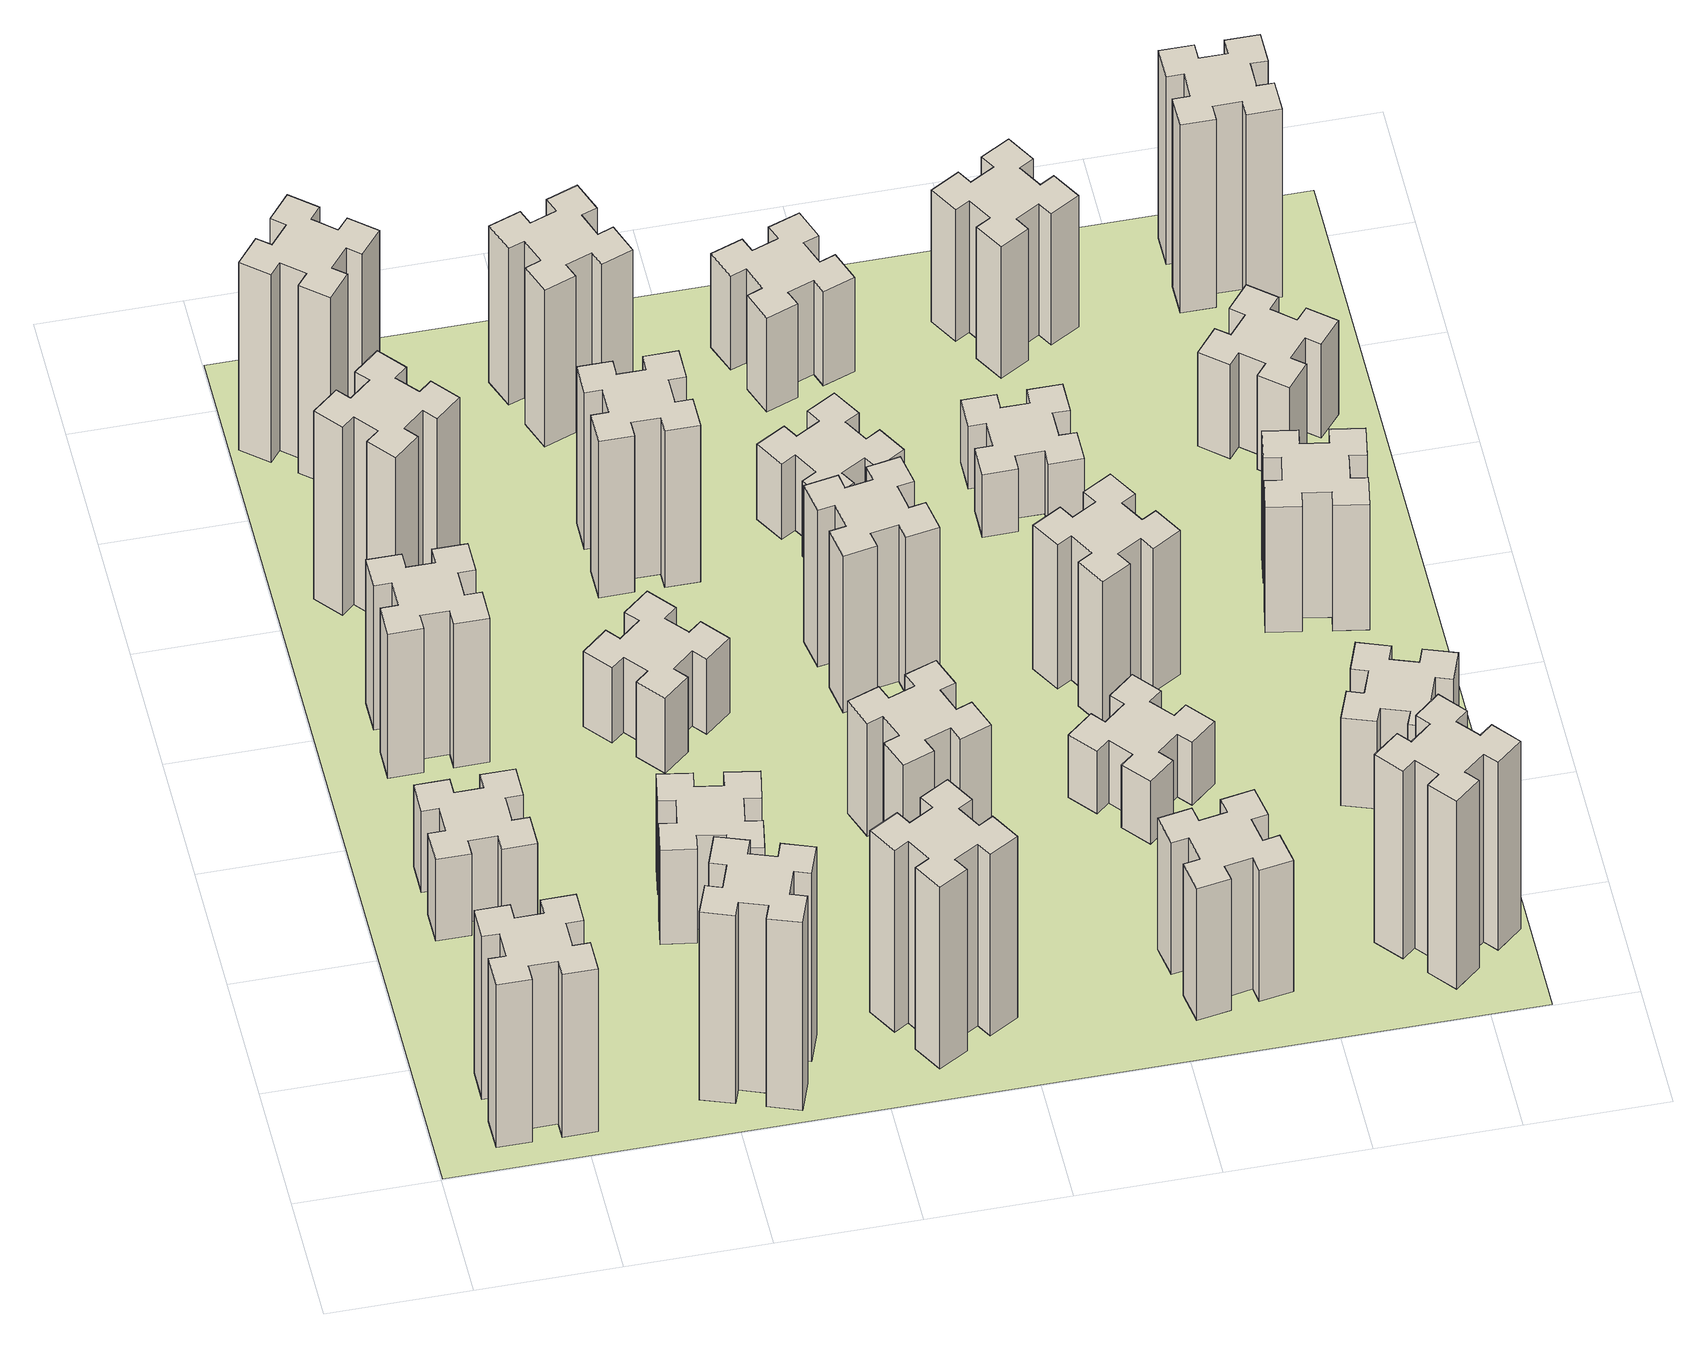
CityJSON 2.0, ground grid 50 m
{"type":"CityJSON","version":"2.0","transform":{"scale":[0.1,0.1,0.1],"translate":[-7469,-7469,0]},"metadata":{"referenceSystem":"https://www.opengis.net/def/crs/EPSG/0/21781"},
"CityObjects":{
"building1":{"type":"Building","attributes":{"class":"1000","function":"1000","usage":"1000","yearOfConstruction":2016,"roofType":"1000","measuredHeight":78,"storeysAboveGround":30,"storeysBelowGround":0},"geometry":[{"type":"Solid","lod":"1","boundaries":[[[[0,1,2,3,4,5,6,7,8,9,10,11,12,13,14,15,16,17,18,19]],[[17,16,20,21]],[[16,15,22,20]],[[15,14,23,22]],[[14,13,24,23]],[[13,12,25,24]],[[12,11,26,25]],[[11,10,27,26]],[[10,9,28,27]],[[9,8,29,28]],[[8,7,30,29]],[[7,6,31,30]],[[6,5,32,31]],[[5,4,33,32]],[[4,3,34,33]],[[3,2,35,34]],[[2,1,36,35]],[[1,0,37,36]],[[0,19,38,37]],[[19,18,39,38]],[[18,17,21,39]],[[24,25,26,27,28,29,30,31,32,33,34,35,36,37,38,39,21,20,22,23]]]]}]},
"building2":{"type":"Building","attributes":{"class":"1000","function":"1000","usage":"1000","yearOfConstruction":2016,"roofType":"1000","measuredHeight":39,"storeysAboveGround":30,"storeysBelowGround":0},"geometry":[{"type":"Solid","lod":"1","boundaries":[[[[40,41,42,43,44,45,46,47,48,49,50,51,52,53,54,55,56,57,58,59]],[[57,56,60,61]],[[56,55,62,60]],[[55,54,63,62]],[[54,53,64,63]],[[53,52,65,64]],[[52,51,66,65]],[[51,50,67,66]],[[50,49,68,67]],[[49,48,69,68]],[[48,47,70,69]],[[47,46,71,70]],[[46,45,72,71]],[[45,44,73,72]],[[44,43,74,73]],[[43,42,75,74]],[[42,41,76,75]],[[41,40,77,76]],[[40,59,78,77]],[[59,58,79,78]],[[58,57,61,79]],[[64,65,66,67,68,69,70,71,72,73,74,75,76,77,78,79,61,60,62,63]]]]}]},
"building3":{"type":"Building","attributes":{"class":"1000","function":"1000","usage":"1000","yearOfConstruction":2016,"roofType":"1000","measuredHeight":69,"storeysAboveGround":30,"storeysBelowGround":0},"geometry":[{"type":"Solid","lod":"1","boundaries":[[[[80,81,82,83,84,85,86,87,88,89,90,91,92,93,94,95,96,97,98,99]],[[97,96,100,101]],[[96,95,102,100]],[[95,94,103,102]],[[94,93,104,103]],[[93,92,105,104]],[[92,91,106,105]],[[91,90,107,106]],[[90,89,108,107]],[[89,88,109,108]],[[88,87,110,109]],[[87,86,111,110]],[[86,85,112,111]],[[85,84,113,112]],[[84,83,114,113]],[[83,82,115,114]],[[82,81,116,115]],[[81,80,117,116]],[[80,99,118,117]],[[99,98,119,118]],[[98,97,101,119]],[[104,105,106,107,108,109,110,111,112,113,114,115,116,117,118,119,101,100,102,103]]]]}]},
"building4":{"type":"Building","attributes":{"class":"1000","function":"1000","usage":"1000","yearOfConstruction":2016,"roofType":"1000","measuredHeight":90,"storeysAboveGround":30,"storeysBelowGround":0},"geometry":[{"type":"Solid","lod":"1","boundaries":[[[[120,121,122,123,124,125,126,127,128,129,130,131,132,133,134,135,136,137,138,139]],[[137,136,140,141]],[[136,135,142,140]],[[135,134,143,142]],[[134,133,144,143]],[[133,132,145,144]],[[132,131,146,145]],[[131,130,147,146]],[[130,129,148,147]],[[129,128,149,148]],[[128,127,150,149]],[[127,126,151,150]],[[126,125,152,151]],[[125,124,153,152]],[[124,123,154,153]],[[123,122,155,154]],[[122,121,156,155]],[[121,120,157,156]],[[120,139,158,157]],[[139,138,159,158]],[[138,137,141,159]],[[144,145,146,147,148,149,150,151,152,153,154,155,156,157,158,159,141,140,142,143]]]]}]},
"building5":{"type":"Building","attributes":{"class":"1000","function":"1000","usage":"1000","yearOfConstruction":2016,"roofType":"1000","measuredHeight":90,"storeysAboveGround":30,"storeysBelowGround":0},"geometry":[{"type":"Solid","lod":"1","boundaries":[[[[160,161,162,163,164,165,166,167,168,169,170,171,172,173,174,175,176,177,178,179]],[[177,176,180,181]],[[176,175,182,180]],[[175,174,183,182]],[[174,173,184,183]],[[173,172,185,184]],[[172,171,186,185]],[[171,170,187,186]],[[170,169,188,187]],[[169,168,189,188]],[[168,167,190,189]],[[167,166,191,190]],[[166,165,192,191]],[[165,164,193,192]],[[164,163,194,193]],[[163,162,195,194]],[[162,161,196,195]],[[161,160,197,196]],[[160,179,198,197]],[[179,178,199,198]],[[178,177,181,199]],[[184,185,186,187,188,189,190,191,192,193,194,195,196,197,198,199,181,180,182,183]]]]}]},
"building6":{"type":"Building","attributes":{"class":"1000","function":"1000","usage":"1000","yearOfConstruction":2016,"roofType":"1000","measuredHeight":90,"storeysAboveGround":30,"storeysBelowGround":0},"geometry":[{"type":"Solid","lod":"1","boundaries":[[[[200,201,202,203,204,205,206,207,208,209,210,211,212,213,214,215,216,217,218,219]],[[217,216,220,221]],[[216,215,222,220]],[[215,214,223,222]],[[214,213,224,223]],[[213,212,225,224]],[[212,211,226,225]],[[211,210,227,226]],[[210,209,228,227]],[[209,208,229,228]],[[208,207,230,229]],[[207,206,231,230]],[[206,205,232,231]],[[205,204,233,232]],[[204,203,234,233]],[[203,202,235,234]],[[202,201,236,235]],[[201,200,237,236]],[[200,219,238,237]],[[219,218,239,238]],[[218,217,221,239]],[[224,225,226,227,228,229,230,231,232,233,234,235,236,237,238,239,221,220,222,223]]]]}]},
"building7":{"type":"Building","attributes":{"class":"1000","function":"1000","usage":"1000","yearOfConstruction":2016,"roofType":"1000","measuredHeight":45,"storeysAboveGround":30,"storeysBelowGround":0},"geometry":[{"type":"Solid","lod":"1","boundaries":[[[[240,241,242,243,244,245,246,247,248,249,250,251,252,253,254,255,256,257,258,259]],[[257,256,260,261]],[[256,255,262,260]],[[255,254,263,262]],[[254,253,264,263]],[[253,252,265,264]],[[252,251,266,265]],[[251,250,267,266]],[[250,249,268,267]],[[249,248,269,268]],[[248,247,270,269]],[[247,246,271,270]],[[246,245,272,271]],[[245,244,273,272]],[[244,243,274,273]],[[243,242,275,274]],[[242,241,276,275]],[[241,240,277,276]],[[240,259,278,277]],[[259,258,279,278]],[[258,257,261,279]],[[264,265,266,267,268,269,270,271,272,273,274,275,276,277,278,279,261,260,262,263]]]]}]},
"building8":{"type":"Building","attributes":{"class":"1000","function":"1000","usage":"1000","yearOfConstruction":2016,"roofType":"1000","measuredHeight":36,"storeysAboveGround":30,"storeysBelowGround":0},"geometry":[{"type":"Solid","lod":"1","boundaries":[[[[280,281,282,283,284,285,286,287,288,289,290,291,292,293,294,295,296,297,298,299]],[[297,296,300,301]],[[296,295,302,300]],[[295,294,303,302]],[[294,293,304,303]],[[293,292,305,304]],[[292,291,306,305]],[[291,290,307,306]],[[290,289,308,307]],[[289,288,309,308]],[[288,287,310,309]],[[287,286,311,310]],[[286,285,312,311]],[[285,284,313,312]],[[284,283,314,313]],[[283,282,315,314]],[[282,281,316,315]],[[281,280,317,316]],[[280,299,318,317]],[[299,298,319,318]],[[298,297,301,319]],[[304,305,306,307,308,309,310,311,312,313,314,315,316,317,318,319,301,300,302,303]]]]}]},
"building9":{"type":"Building","attributes":{"class":"1000","function":"1000","usage":"1000","yearOfConstruction":2016,"roofType":"1000","measuredHeight":87,"storeysAboveGround":30,"storeysBelowGround":0},"geometry":[{"type":"Solid","lod":"1","boundaries":[[[[320,321,322,323,324,325,326,327,328,329,330,331,332,333,334,335,336,337,338,339]],[[337,336,340,341]],[[336,335,342,340]],[[335,334,343,342]],[[334,333,344,343]],[[333,332,345,344]],[[332,331,346,345]],[[331,330,347,346]],[[330,329,348,347]],[[329,328,349,348]],[[328,327,350,349]],[[327,326,351,350]],[[326,325,352,351]],[[325,324,353,352]],[[324,323,354,353]],[[323,322,355,354]],[[322,321,356,355]],[[321,320,357,356]],[[320,339,358,357]],[[339,338,359,358]],[[338,337,341,359]],[[344,345,346,347,348,349,350,351,352,353,354,355,356,357,358,359,341,340,342,343]]]]}]},
"building10":{"type":"Building","attributes":{"class":"1000","function":"1000","usage":"1000","yearOfConstruction":2016,"roofType":"1000","measuredHeight":75,"storeysAboveGround":30,"storeysBelowGround":0},"geometry":[{"type":"Solid","lod":"1","boundaries":[[[[360,361,362,363,364,365,366,367,368,369,370,371,372,373,374,375,376,377,378,379]],[[377,376,380,381]],[[376,375,382,380]],[[375,374,383,382]],[[374,373,384,383]],[[373,372,385,384]],[[372,371,386,385]],[[371,370,387,386]],[[370,369,388,387]],[[369,368,389,388]],[[368,367,390,389]],[[367,366,391,390]],[[366,365,392,391]],[[365,364,393,392]],[[364,363,394,393]],[[363,362,395,394]],[[362,361,396,395]],[[361,360,397,396]],[[360,379,398,397]],[[379,378,399,398]],[[378,377,381,399]],[[384,385,386,387,388,389,390,391,392,393,394,395,396,397,398,399,381,380,382,383]]]]}]},
"building11":{"type":"Building","attributes":{"class":"1000","function":"1000","usage":"1000","yearOfConstruction":2016,"roofType":"1000","measuredHeight":75,"storeysAboveGround":30,"storeysBelowGround":0},"geometry":[{"type":"Solid","lod":"1","boundaries":[[[[400,401,402,403,404,405,406,407,408,409,410,411,412,413,414,415,416,417,418,419]],[[417,416,420,421]],[[416,415,422,420]],[[415,414,423,422]],[[414,413,424,423]],[[413,412,425,424]],[[412,411,426,425]],[[411,410,427,426]],[[410,409,428,427]],[[409,408,429,428]],[[408,407,430,429]],[[407,406,431,430]],[[406,405,432,431]],[[405,404,433,432]],[[404,403,434,433]],[[403,402,435,434]],[[402,401,436,435]],[[401,400,437,436]],[[400,419,438,437]],[[419,418,439,438]],[[418,417,421,439]],[[424,425,426,427,428,429,430,431,432,433,434,435,436,437,438,439,421,420,422,423]]]]}]},
"building12":{"type":"Building","attributes":{"class":"1000","function":"1000","usage":"1000","yearOfConstruction":2016,"roofType":"1000","measuredHeight":54,"storeysAboveGround":30,"storeysBelowGround":0},"geometry":[{"type":"Solid","lod":"1","boundaries":[[[[440,441,442,443,444,445,446,447,448,449,450,451,452,453,454,455,456,457,458,459]],[[457,456,460,461]],[[456,455,462,460]],[[455,454,463,462]],[[454,453,464,463]],[[453,452,465,464]],[[452,451,466,465]],[[451,450,467,466]],[[450,449,468,467]],[[449,448,469,468]],[[448,447,470,469]],[[447,446,471,470]],[[446,445,472,471]],[[445,444,473,472]],[[444,443,474,473]],[[443,442,475,474]],[[442,441,476,475]],[[441,440,477,476]],[[440,459,478,477]],[[459,458,479,478]],[[458,457,461,479]],[[464,465,466,467,468,469,470,471,472,473,474,475,476,477,478,479,461,460,462,463]]]]}]},
"building13":{"type":"Building","attributes":{"class":"1000","function":"1000","usage":"1000","yearOfConstruction":2016,"roofType":"1000","measuredHeight":75,"storeysAboveGround":30,"storeysBelowGround":0},"geometry":[{"type":"Solid","lod":"1","boundaries":[[[[480,481,482,483,484,485,486,487,488,489,490,491,492,493,494,495,496,497,498,499]],[[497,496,500,501]],[[496,495,502,500]],[[495,494,503,502]],[[494,493,504,503]],[[493,492,505,504]],[[492,491,506,505]],[[491,490,507,506]],[[490,489,508,507]],[[489,488,509,508]],[[488,487,510,509]],[[487,486,511,510]],[[486,485,512,511]],[[485,484,513,512]],[[484,483,514,513]],[[483,482,515,514]],[[482,481,516,515]],[[481,480,517,516]],[[480,499,518,517]],[[499,498,519,518]],[[498,497,501,519]],[[504,505,506,507,508,509,510,511,512,513,514,515,516,517,518,519,501,500,502,503]]]]}]},
"building14":{"type":"Building","attributes":{"class":"1000","function":"1000","usage":"1000","yearOfConstruction":2016,"roofType":"1000","measuredHeight":36,"storeysAboveGround":30,"storeysBelowGround":0},"geometry":[{"type":"Solid","lod":"1","boundaries":[[[[520,521,522,523,524,525,526,527,528,529,530,531,532,533,534,535,536,537,538,539]],[[537,536,540,541]],[[536,535,542,540]],[[535,534,543,542]],[[534,533,544,543]],[[533,532,545,544]],[[532,531,546,545]],[[531,530,547,546]],[[530,529,548,547]],[[529,528,549,548]],[[528,527,550,549]],[[527,526,551,550]],[[526,525,552,551]],[[525,524,553,552]],[[524,523,554,553]],[[523,522,555,554]],[[522,521,556,555]],[[521,520,557,556]],[[520,539,558,557]],[[539,538,559,558]],[[538,537,541,559]],[[544,545,546,547,548,549,550,551,552,553,554,555,556,557,558,559,541,540,542,543]]]]}]},
"building15":{"type":"Building","attributes":{"class":"1000","function":"1000","usage":"1000","yearOfConstruction":2016,"roofType":"1000","measuredHeight":63,"storeysAboveGround":30,"storeysBelowGround":0},"geometry":[{"type":"Solid","lod":"1","boundaries":[[[[560,561,562,563,564,565,566,567,568,569,570,571,572,573,574,575,576,577,578,579]],[[577,576,580,581]],[[576,575,582,580]],[[575,574,583,582]],[[574,573,584,583]],[[573,572,585,584]],[[572,571,586,585]],[[571,570,587,586]],[[570,569,588,587]],[[569,568,589,588]],[[568,567,590,589]],[[567,566,591,590]],[[566,565,592,591]],[[565,564,593,592]],[[564,563,594,593]],[[563,562,595,594]],[[562,561,596,595]],[[561,560,597,596]],[[560,579,598,597]],[[579,578,599,598]],[[578,577,581,599]],[[584,585,586,587,588,589,590,591,592,593,594,595,596,597,598,599,581,580,582,583]]]]}]},
"building16":{"type":"Building","attributes":{"class":"1000","function":"1000","usage":"1000","yearOfConstruction":2016,"roofType":"1000","measuredHeight":45,"storeysAboveGround":30,"storeysBelowGround":0},"geometry":[{"type":"Solid","lod":"1","boundaries":[[[[600,601,602,603,604,605,606,607,608,609,610,611,612,613,614,615,616,617,618,619]],[[617,616,620,621]],[[616,615,622,620]],[[615,614,623,622]],[[614,613,624,623]],[[613,612,625,624]],[[612,611,626,625]],[[611,610,627,626]],[[610,609,628,627]],[[609,608,629,628]],[[608,607,630,629]],[[607,606,631,630]],[[606,605,632,631]],[[605,604,633,632]],[[604,603,634,633]],[[603,602,635,634]],[[602,601,636,635]],[[601,600,637,636]],[[600,619,638,637]],[[619,618,639,638]],[[618,617,621,639]],[[624,625,626,627,628,629,630,631,632,633,634,635,636,637,638,639,621,620,622,623]]]]}]},
"building17":{"type":"Building","attributes":{"class":"1000","function":"1000","usage":"1000","yearOfConstruction":2016,"roofType":"1000","measuredHeight":30,"storeysAboveGround":30,"storeysBelowGround":0},"geometry":[{"type":"Solid","lod":"1","boundaries":[[[[640,641,642,643,644,645,646,647,648,649,650,651,652,653,654,655,656,657,658,659]],[[657,656,660,661]],[[656,655,662,660]],[[655,654,663,662]],[[654,653,664,663]],[[653,652,665,664]],[[652,651,666,665]],[[651,650,667,666]],[[650,649,668,667]],[[649,648,669,668]],[[648,647,670,669]],[[647,646,671,670]],[[646,645,672,671]],[[645,644,673,672]],[[644,643,674,673]],[[643,642,675,674]],[[642,641,676,675]],[[641,640,677,676]],[[640,659,678,677]],[[659,658,679,678]],[[658,657,661,679]],[[664,665,666,667,668,669,670,671,672,673,674,675,676,677,678,679,661,660,662,663]]]]}]},
"building18":{"type":"Building","attributes":{"class":"1000","function":"1000","usage":"1000","yearOfConstruction":2016,"roofType":"1000","measuredHeight":69,"storeysAboveGround":30,"storeysBelowGround":0},"geometry":[{"type":"Solid","lod":"1","boundaries":[[[[680,681,682,683,684,685,686,687,688,689,690,691,692,693,694,695,696,697,698,699]],[[697,696,700,701]],[[696,695,702,700]],[[695,694,703,702]],[[694,693,704,703]],[[693,692,705,704]],[[692,691,706,705]],[[691,690,707,706]],[[690,689,708,707]],[[689,688,709,708]],[[688,687,710,709]],[[687,686,711,710]],[[686,685,712,711]],[[685,684,713,712]],[[684,683,714,713]],[[683,682,715,714]],[[682,681,716,715]],[[681,680,717,716]],[[680,699,718,717]],[[699,698,719,718]],[[698,697,701,719]],[[704,705,706,707,708,709,710,711,712,713,714,715,716,717,718,719,701,700,702,703]]]]}]},
"building19":{"type":"Building","attributes":{"class":"1000","function":"1000","usage":"1000","yearOfConstruction":2016,"roofType":"1000","measuredHeight":30,"storeysAboveGround":30,"storeysBelowGround":0},"geometry":[{"type":"Solid","lod":"1","boundaries":[[[[720,721,722,723,724,725,726,727,728,729,730,731,732,733,734,735,736,737,738,739]],[[737,736,740,741]],[[736,735,742,740]],[[735,734,743,742]],[[734,733,744,743]],[[733,732,745,744]],[[732,731,746,745]],[[731,730,747,746]],[[730,729,748,747]],[[729,728,749,748]],[[728,727,750,749]],[[727,726,751,750]],[[726,725,752,751]],[[725,724,753,752]],[[724,723,754,753]],[[723,722,755,754]],[[722,721,756,755]],[[721,720,757,756]],[[720,739,758,757]],[[739,738,759,758]],[[738,737,741,759]],[[744,745,746,747,748,749,750,751,752,753,754,755,756,757,758,759,741,740,742,743]]]]}]},
"building20":{"type":"Building","attributes":{"class":"1000","function":"1000","usage":"1000","yearOfConstruction":2016,"roofType":"1000","measuredHeight":90,"storeysAboveGround":30,"storeysBelowGround":0},"geometry":[{"type":"Solid","lod":"1","boundaries":[[[[760,761,762,763,764,765,766,767,768,769,770,771,772,773,774,775,776,777,778,779]],[[777,776,780,781]],[[776,775,782,780]],[[775,774,783,782]],[[774,773,784,783]],[[773,772,785,784]],[[772,771,786,785]],[[771,770,787,786]],[[770,769,788,787]],[[769,768,789,788]],[[768,767,790,789]],[[767,766,791,790]],[[766,765,792,791]],[[765,764,793,792]],[[764,763,794,793]],[[763,762,795,794]],[[762,761,796,795]],[[761,760,797,796]],[[760,779,798,797]],[[779,778,799,798]],[[778,777,781,799]],[[784,785,786,787,788,789,790,791,792,793,794,795,796,797,798,799,781,780,782,783]]]]}]},
"building21":{"type":"Building","attributes":{"class":"1000","function":"1000","usage":"1000","yearOfConstruction":2016,"roofType":"1000","measuredHeight":63,"storeysAboveGround":30,"storeysBelowGround":0},"geometry":[{"type":"Solid","lod":"1","boundaries":[[[[800,801,802,803,804,805,806,807,808,809,810,811,812,813,814,815,816,817,818,819]],[[817,816,820,821]],[[816,815,822,820]],[[815,814,823,822]],[[814,813,824,823]],[[813,812,825,824]],[[812,811,826,825]],[[811,810,827,826]],[[810,809,828,827]],[[809,808,829,828]],[[808,807,830,829]],[[807,806,831,830]],[[806,805,832,831]],[[805,804,833,832]],[[804,803,834,833]],[[803,802,835,834]],[[802,801,836,835]],[[801,800,837,836]],[[800,819,838,837]],[[819,818,839,838]],[[818,817,821,839]],[[824,825,826,827,828,829,830,831,832,833,834,835,836,837,838,839,821,820,822,823]]]]}]},
"building22":{"type":"Building","attributes":{"class":"1000","function":"1000","usage":"1000","yearOfConstruction":2016,"roofType":"1000","measuredHeight":42,"storeysAboveGround":30,"storeysBelowGround":0},"geometry":[{"type":"Solid","lod":"1","boundaries":[[[[840,841,842,843,844,845,846,847,848,849,850,851,852,853,854,855,856,857,858,859]],[[857,856,860,861]],[[856,855,862,860]],[[855,854,863,862]],[[854,853,864,863]],[[853,852,865,864]],[[852,851,866,865]],[[851,850,867,866]],[[850,849,868,867]],[[849,848,869,868]],[[848,847,870,869]],[[847,846,871,870]],[[846,845,872,871]],[[845,844,873,872]],[[844,843,874,873]],[[843,842,875,874]],[[842,841,876,875]],[[841,840,877,876]],[[840,859,878,877]],[[859,858,879,878]],[[858,857,861,879]],[[864,865,866,867,868,869,870,871,872,873,874,875,876,877,878,879,861,860,862,863]]]]}]},
"building23":{"type":"Building","attributes":{"class":"1000","function":"1000","usage":"1000","yearOfConstruction":2016,"roofType":"1000","measuredHeight":60,"storeysAboveGround":30,"storeysBelowGround":0},"geometry":[{"type":"Solid","lod":"1","boundaries":[[[[880,881,882,883,884,885,886,887,888,889,890,891,892,893,894,895,896,897,898,899]],[[897,896,900,901]],[[896,895,902,900]],[[895,894,903,902]],[[894,893,904,903]],[[893,892,905,904]],[[892,891,906,905]],[[891,890,907,906]],[[890,889,908,907]],[[889,888,909,908]],[[888,887,910,909]],[[887,886,911,910]],[[886,885,912,911]],[[885,884,913,912]],[[884,883,914,913]],[[883,882,915,914]],[[882,881,916,915]],[[881,880,917,916]],[[880,899,918,917]],[[899,898,919,918]],[[898,897,901,919]],[[904,905,906,907,908,909,910,911,912,913,914,915,916,917,918,919,901,900,902,903]]]]}]},
"building24":{"type":"Building","attributes":{"class":"1000","function":"1000","usage":"1000","yearOfConstruction":2016,"roofType":"1000","measuredHeight":45,"storeysAboveGround":30,"storeysBelowGround":0},"geometry":[{"type":"Solid","lod":"1","boundaries":[[[[920,921,922,923,924,925,926,927,928,929,930,931,932,933,934,935,936,937,938,939]],[[937,936,940,941]],[[936,935,942,940]],[[935,934,943,942]],[[934,933,944,943]],[[933,932,945,944]],[[932,931,946,945]],[[931,930,947,946]],[[930,929,948,947]],[[929,928,949,948]],[[928,927,950,949]],[[927,926,951,950]],[[926,925,952,951]],[[925,924,953,952]],[[924,923,954,953]],[[923,922,955,954]],[[922,921,956,955]],[[921,920,957,956]],[[920,939,958,957]],[[939,938,959,958]],[[938,937,941,959]],[[944,945,946,947,948,949,950,951,952,953,954,955,956,957,958,959,941,940,942,943]]]]}]},
"building25":{"type":"Building","attributes":{"class":"1000","function":"1000","usage":"1000","yearOfConstruction":2016,"roofType":"1000","measuredHeight":90,"storeysAboveGround":30,"storeysBelowGround":0},"geometry":[{"type":"Solid","lod":"1","boundaries":[[[[960,961,962,963,964,965,966,967,968,969,970,971,972,973,974,975,976,977,978,979]],[[977,976,980,981]],[[976,975,982,980]],[[975,974,983,982]],[[974,973,984,983]],[[973,972,985,984]],[[972,971,986,985]],[[971,970,987,986]],[[970,969,988,987]],[[969,968,989,988]],[[968,967,990,989]],[[967,966,991,990]],[[966,965,992,991]],[[965,964,993,992]],[[964,963,994,993]],[[963,962,995,994]],[[962,961,996,995]],[[961,960,997,996]],[[960,979,998,997]],[[979,978,999,998]],[[978,977,981,999]],[[984,985,986,987,988,989,990,991,992,993,994,995,996,997,998,999,981,980,982,983]]]]}]},
"landuse1":{"type":"LandUse","attributes":{"name":"plot1","function":"1010"},"geometry":[{"type":"MultiSurface","lod":"1","boundaries":[[[1000,1001,1002,1003]]]}]}
},
"vertices":[
[265,325,0],[265,225,0],[205,225,0],[205,105,0],[325,105,0],[325,165,0],[425,165,0],[425,105,0],[545,105,0],[545,225,0],[485,225,0],[485,325,0],[545,325,0],[545,445,0],[425,445,0],[425,385,0],[325,385,0],[325,445,0],[205,445,0],[205,325,0],[325,385,780],[325,445,780],[425,385,780],[425,445,780],[545,445,780],[545,325,780],[485,325,780],[485,225,780],[545,225,780],[545,105,780],[425,105,780],[425,165,780],[325,165,780],[325,105,780],[205,105,780],[205,225,780],[265,225,780],[265,325,780],[205,325,780],[205,445,780],
[485,1165,0],[485,1265,0],[545,1265,0],[545,1385,0],[425,1385,0],[425,1325,0],[325,1325,0],[325,1385,0],[205,1385,0],[205,1265,0],[265,1265,0],[265,1165,0],[205,1165,0],[205,1045,0],[325,1045,0],[325,1105,0],[425,1105,0],[425,1045,0],[545,1045,0],[545,1165,0],[425,1105,390],[425,1045,390],[325,1105,390],[325,1045,390],[205,1045,390],[205,1165,390],[265,1165,390],[265,1265,390],[205,1265,390],[205,1385,390],[325,1385,390],[325,1325,390],[425,1325,390],[425,1385,390],[545,1385,390],[545,1265,390],[485,1265,390],[485,1165,390],[545,1165,390],[545,1045,390],
[425,2065,0],[325,2065,0],[325,2125,0],[205,2125,0],[205,2005,0],[265,2005,0],[265,1905,0],[205,1905,0],[205,1785,0],[325,1785,0],[325,1845,0],[425,1845,0],[425,1785,0],[545,1785,0],[545,1905,0],[485,1905,0],[485,2005,0],[545,2005,0],[545,2125,0],[425,2125,0],[485,2005,690],[545,2005,690],[485,1905,690],[545,1905,690],[545,1785,690],[425,1785,690],[425,1845,690],[325,1845,690],[325,1785,690],[205,1785,690],[205,1905,690],[265,1905,690],[265,2005,690],[205,2005,690],[205,2125,690],[325,2125,690],[325,2065,690],[425,2065,690],[425,2125,690],[545,2125,690],
[492,2628,0],[427,2704,0],[473,2743,0],[396,2835,0],[304,2758,0],[343,2712,0],[266,2647,0],[228,2693,0],[136,2616,0],[213,2524,0],[259,2563,0],[323,2486,0],[277,2448,0],[354,2356,0],[446,2433,0],[408,2479,0],[484,2543,0],[523,2497,0],[615,2574,0],[538,2666,0],[484,2543,900],[523,2497,900],[408,2479,900],[446,2433,900],[354,2356,900],[277,2448,900],[323,2486,900],[259,2563,900],[213,2524,900],[136,2616,900],[228,2693,900],[266,2647,900],[343,2712,900],[304,2758,900],[396,2835,900],[473,2743,900],[427,2704,900],[492,2628,900],[538,2666,900],[615,2574,900],
[1029,360,0],[995,266,0],[939,287,0],[897,174,0],[1010,133,0],[1031,189,0],[1125,155,0],[1104,99,0],[1217,57,0],[1258,170,0],[1202,191,0],[1236,285,0],[1292,264,0],[1333,377,0],[1220,418,0],[1200,362,0],[1106,396,0],[1127,452,0],[1014,493,0],[973,380,0],[1106,396,900],[1127,452,900],[1200,362,900],[1220,418,900],[1333,377,900],[1292,264,900],[1236,285,900],[1202,191,900],[1258,170,900],[1217,57,900],[1104,99,900],[1125,155,900],[1031,189,900],[1010,133,900],[897,174,900],[939,287,900],[995,266,900],[1029,360,900],[973,380,900],[1014,493,900],
[384,3387,0],[308,3452,0],[346,3498,0],[254,3575,0],[177,3483,0],[223,3444,0],[159,3368,0],[113,3406,0],[36,3314,0],[128,3237,0],[166,3283,0],[243,3219,0],[204,3173,0],[296,3096,0],[373,3188,0],[327,3226,0],[392,3303,0],[438,3264,0],[515,3356,0],[423,3433,0],[392,3303,900],[438,3264,900],[327,3226,900],[373,3188,900],[296,3096,900],[204,3173,900],[243,3219,900],[166,3283,900],[128,3237,900],[36,3314,900],[113,3406,900],[159,3368,900],[223,3444,900],[177,3483,900],[254,3575,900],[346,3498,900],[308,3452,900],[384,3387,900],[423,3433,900],[515,3356,900],
[1047,916,0],[1145,898,0],[1135,839,0],[1253,818,0],[1274,937,0],[1215,947,0],[1232,1045,0],[1291,1035,0],[1312,1153,0],[1194,1174,0],[1184,1115,0],[1085,1132,0],[1096,1191,0],[977,1212,0],[957,1094,0],[1016,1084,0],[998,985,0],[939,996,0],[918,877,0],[1037,857,0],[998,985,450],[939,996,450],[1016,1084,450],[957,1094,450],[977,1212,450],[1096,1191,450],[1085,1132,450],[1184,1115,450],[1194,1174,450],[1312,1153,450],[1291,1035,450],[1232,1045,450],[1215,947,450],[1274,937,450],[1253,818,450],[1135,839,450],[1145,898,450],[1047,916,450],[1037,857,450],[918,877,450],
[1083,1972,0],[1006,1907,0],[968,1953,0],[876,1876,0],[953,1784,0],[999,1823,0],[1063,1746,0],[1017,1708,0],[1094,1616,0],[1186,1693,0],[1148,1739,0],[1224,1803,0],[1263,1757,0],[1355,1834,0],[1278,1926,0],[1232,1888,0],[1167,1964,0],[1213,2003,0],[1136,2095,0],[1044,2018,0],[1167,1964,360],[1213,2003,360],[1232,1888,360],[1278,1926,360],[1355,1834,360],[1263,1757,360],[1224,1803,360],[1148,1739,360],[1186,1693,360],[1094,1616,360],[1017,1708,360],[1063,1746,360],[999,1823,360],[953,1784,360],[876,1876,360],[968,1953,360],[1006,1907,360],[1083,1972,360],[1044,2018,360],[1136,2095,360],
[1744,496,0],[1657,446,0],[1627,498,0],[1523,438,0],[1583,334,0],[1635,364,0],[1685,277,0],[1633,247,0],[1693,143,0],[1797,203,0],[1767,255,0],[1854,305,0],[1884,253,0],[1988,313,0],[1928,417,0],[1876,387,0],[1826,474,0],[1878,504,0],[1818,608,0],[1714,548,0],[1826,474,870],[1878,504,870],[1876,387,870],[1928,417,870],[1988,313,870],[1884,253,870],[1854,305,870],[1767,255,870],[1797,203,870],[1693,143,870],[1633,247,870],[1685,277,870],[1635,364,870],[1583,334,870],[1523,438,870],[1627,498,870],[1657,446,870],[1744,496,870],[1714,548,870],[1818,608,870],
[1325,2545,0],[1325,2645,0],[1385,2645,0],[1385,2765,0],[1265,2765,0],[1265,2705,0],[1165,2705,0],[1165,2765,0],[1045,2765,0],[1045,2645,0],[1105,2645,0],[1105,2545,0],[1045,2545,0],[1045,2425,0],[1165,2425,0],[1165,2485,0],[1265,2485,0],[1265,2425,0],[1385,2425,0],[1385,2545,0],[1265,2485,750],[1265,2425,750],[1165,2485,750],[1165,2425,750],[1045,2425,750],[1045,2545,750],[1105,2545,750],[1105,2645,750],[1045,2645,750],[1045,2765,750],[1165,2765,750],[1165,2705,750],[1265,2705,750],[1265,2765,750],[1385,2765,750],[1385,2645,750],[1325,2645,750],[1325,2545,750],[1385,2545,750],[1385,2425,750],
[1125,3456,0],[1031,3422,0],[1010,3478,0],[897,3437,0],[939,3324,0],[995,3345,0],[1029,3251,0],[973,3230,0],[1014,3117,0],[1127,3159,0],[1106,3215,0],[1200,3249,0],[1220,3193,0],[1333,3234,0],[1292,3347,0],[1236,3326,0],[1202,3420,0],[1258,3440,0],[1217,3553,0],[1104,3512,0],[1202,3420,750],[1258,3440,750],[1236,3326,750],[1292,3347,750],[1333,3234,750],[1220,3193,750],[1200,3249,750],[1106,3215,750],[1127,3159,750],[1014,3117,750],[973,3230,750],[1029,3251,750],[995,3345,750],[939,3324,750],[897,3437,750],[1010,3478,750],[1031,3422,750],[1125,3456,750],[1104,3512,750],[1217,3553,750],
[1865,1336,0],[1771,1302,0],[1750,1358,0],[1637,1317,0],[1679,1204,0],[1735,1225,0],[1769,1131,0],[1713,1110,0],[1754,997,0],[1867,1039,0],[1846,1095,0],[1940,1129,0],[1960,1073,0],[2073,1114,0],[2032,1227,0],[1976,1206,0],[1942,1300,0],[1998,1320,0],[1957,1433,0],[1844,1392,0],[1942,1300,540],[1998,1320,540],[1976,1206,540],[2032,1227,540],[2073,1114,540],[1960,1073,540],[1940,1129,540],[1846,1095,540],[1867,1039,540],[1754,997,540],[1713,1110,540],[1769,1131,540],[1735,1225,540],[1679,1204,540],[1637,1317,540],[1750,1358,540],[1771,1302,540],[1865,1336,540],[1844,1392,540],[1957,1433,540],
[1972,1925,0],[1955,2024,0],[2014,2034,0],[1993,2152,0],[1875,2131,0],[1885,2072,0],[1787,2055,0],[1777,2114,0],[1658,2093,0],[1679,1975,0],[1738,1985,0],[1756,1887,0],[1697,1877,0],[1717,1758,0],[1836,1779,0],[1825,1838,0],[1924,1856,0],[1934,1797,0],[2052,1817,0],[2031,1936,0],[1924,1856,750],[1934,1797,750],[1825,1838,750],[1836,1779,750],[1717,1758,750],[1697,1877,750],[1756,1887,750],[1738,1985,750],[1679,1975,750],[1658,2093,750],[1777,2114,750],[1787,2055,750],[1885,2072,750],[1875,2131,750],[1993,2152,750],[2014,2034,750],[1955,2024,750],[1972,1925,750],[2031,1936,750],[2052,1817,750],
[1976,2607,0],[1926,2694,0],[1978,2724,0],[1918,2828,0],[1814,2768,0],[1844,2716,0],[1757,2666,0],[1727,2718,0],[1623,2658,0],[1683,2554,0],[1735,2584,0],[1785,2497,0],[1733,2467,0],[1793,2363,0],[1897,2423,0],[1867,2475,0],[1954,2525,0],[1984,2473,0],[2088,2533,0],[2028,2637,0],[1954,2525,360],[1984,2473,360],[1867,2475,360],[1897,2423,360],[1793,2363,360],[1733,2467,360],[1785,2497,360],[1735,2584,360],[1683,2554,360],[1623,2658,360],[1727,2718,360],[1757,2666,360],[1844,2716,360],[1814,2768,360],[1918,2828,360],[1978,2724,360],[1926,2694,360],[1976,2607,360],[2028,2637,360],[2088,2533,360],
[2665,258,0],[2764,276,0],[2774,217,0],[2892,237,0],[2871,356,0],[2812,345,0],[2795,444,0],[2854,454,0],[2833,572,0],[2715,551,0],[2725,492,0],[2627,475,0],[2617,534,0],[2498,513,0],[2519,395,0],[2578,405,0],[2596,307,0],[2537,297,0],[2557,178,0],[2676,199,0],[2596,307,630],[2537,297,630],[2578,405,630],[2519,395,630],[2498,513,630],[2617,534,630],[2627,475,630],[2725,492,630],[2715,551,630],[2833,572,630],[2854,454,630],[2795,444,630],[2812,345,630],[2871,356,630],[2892,237,630],[2774,217,630],[2764,276,630],[2665,258,630],[2676,199,630],[2557,178,630],
[1865,3456,0],[1771,3422,0],[1750,3478,0],[1637,3437,0],[1679,3324,0],[1735,3345,0],[1769,3251,0],[1713,3230,0],[1754,3117,0],[1867,3159,0],[1846,3215,0],[1940,3249,0],[1960,3193,0],[2073,3234,0],[2032,3347,0],[1976,3326,0],[1942,3420,0],[1998,3440,0],[1957,3553,0],[1844,3512,0],[1942,3420,450],[1998,3440,450],[1976,3326,450],[2032,3347,450],[2073,3234,450],[1960,3193,450],[1940,3249,450],[1846,3215,450],[1867,3159,450],[1754,3117,450],[1713,3230,450],[1769,3251,450],[1735,3345,450],[1679,3324,450],[1637,3437,450],[1750,3478,450],[1771,3422,450],[1865,3456,450],[1844,3512,450],[1957,3553,450],
[2628,1099,0],[2704,1163,0],[2743,1117,0],[2835,1194,0],[2758,1286,0],[2712,1248,0],[2647,1324,0],[2693,1363,0],[2616,1455,0],[2524,1378,0],[2563,1332,0],[2486,1267,0],[2448,1313,0],[2356,1236,0],[2433,1144,0],[2479,1183,0],[2543,1106,0],[2497,1068,0],[2574,976,0],[2666,1053,0],[2543,1106,300],[2497,1068,300],[2479,1183,300],[2433,1144,300],[2356,1236,300],[2448,1313,300],[2486,1267,300],[2563,1332,300],[2524,1378,300],[2616,1455,300],[2693,1363,300],[2647,1324,300],[2712,1248,300],[2758,1286,300],[2835,1194,300],[2743,1117,300],[2704,1163,300],[2628,1099,300],[2666,1053,300],[2574,976,300],
[2475,1744,0],[2525,1657,0],[2473,1627,0],[2533,1523,0],[2637,1583,0],[2607,1635,0],[2694,1685,0],[2724,1633,0],[2828,1693,0],[2768,1797,0],[2716,1767,0],[2666,1854,0],[2718,1884,0],[2658,1988,0],[2554,1928,0],[2584,1876,0],[2497,1826,0],[2467,1878,0],[2363,1818,0],[2423,1714,0],[2497,1826,690],[2467,1878,690],[2584,1876,690],[2554,1928,690],[2658,1988,690],[2718,1884,690],[2666,1854,690],[2716,1767,690],[2768,1797,690],[2828,1693,690],[2724,1633,690],[2694,1685,690],[2607,1635,690],[2637,1583,690],[2533,1523,690],[2473,1627,690],[2525,1657,690],[2475,1744,690],[2423,1714,690],[2363,1818,690],
[2605,2545,0],[2605,2645,0],[2665,2645,0],[2665,2765,0],[2545,2765,0],[2545,2705,0],[2445,2705,0],[2445,2765,0],[2325,2765,0],[2325,2645,0],[2385,2645,0],[2385,2545,0],[2325,2545,0],[2325,2425,0],[2445,2425,0],[2445,2485,0],[2545,2485,0],[2545,2425,0],[2665,2425,0],[2665,2545,0],[2545,2485,300],[2545,2425,300],[2445,2485,300],[2445,2425,300],[2325,2425,300],[2325,2545,300],[2385,2545,300],[2385,2645,300],[2325,2645,300],[2325,2765,300],[2445,2765,300],[2445,2705,300],[2545,2705,300],[2545,2765,300],[2665,2765,300],[2665,2645,300],[2605,2645,300],[2605,2545,300],[2665,2545,300],[2665,2425,300],
[3468,259,0],[3544,323,0],[3583,277,0],[3675,354,0],[3598,446,0],[3552,408,0],[3487,484,0],[3533,523,0],[3456,615,0],[3364,538,0],[3403,492,0],[3326,427,0],[3288,473,0],[3196,396,0],[3273,304,0],[3319,343,0],[3383,266,0],[3337,228,0],[3414,136,0],[3506,213,0],[3383,266,900],[3337,228,900],[3319,343,900],[3273,304,900],[3196,396,900],[3288,473,900],[3326,427,900],[3403,492,900],[3364,538,900],[3456,615,900],[3533,523,900],[3487,484,900],[3552,408,900],[3598,446,900],[3675,354,900],[3583,277,900],[3544,323,900],[3468,259,900],[3506,213,900],[3414,136,900],
[2716,3347,0],[2666,3434,0],[2718,3464,0],[2658,3568,0],[2554,3508,0],[2584,3456,0],[2497,3406,0],[2467,3458,0],[2363,3398,0],[2423,3294,0],[2475,3324,0],[2525,3237,0],[2473,3207,0],[2533,3103,0],[2637,3163,0],[2607,3215,0],[2694,3265,0],[2724,3213,0],[2828,3273,0],[2768,3377,0],[2694,3265,630],[2724,3213,630],[2607,3215,630],[2637,3163,630],[2533,3103,630],[2473,3207,630],[2525,3237,630],[2475,3324,630],[2423,3294,630],[2363,3398,630],[2467,3458,630],[2497,3406,630],[2584,3456,630],[2554,3508,630],[2658,3568,630],[2718,3464,630],[2666,3434,630],[2716,3347,630],[2768,3377,630],[2828,3273,630],
[3351,1029,0],[3445,995,0],[3424,939,0],[3537,897,0],[3578,1010,0],[3522,1031,0],[3556,1125,0],[3612,1104,0],[3653,1217,0],[3540,1258,0],[3520,1202,0],[3426,1236,0],[3447,1292,0],[3334,1333,0],[3293,1220,0],[3349,1200,0],[3315,1106,0],[3259,1127,0],[3217,1014,0],[3330,973,0],[3315,1106,420],[3259,1127,420],[3349,1200,420],[3293,1220,420],[3334,1333,420],[3447,1292,420],[3426,1236,420],[3520,1202,420],[3540,1258,420],[3653,1217,420],[3612,1104,420],[3556,1125,420],[3522,1031,420],[3578,1010,420],[3537,897,420],[3424,939,420],[3445,995,420],[3351,1029,420],[3330,973,420],[3217,1014,420],
[3267,1856,0],[3365,1838,0],[3355,1779,0],[3473,1758,0],[3494,1877,0],[3435,1887,0],[3452,1985,0],[3511,1975,0],[3532,2093,0],[3414,2114,0],[3404,2055,0],[3305,2072,0],[3316,2131,0],[3197,2152,0],[3177,2034,0],[3236,2024,0],[3218,1925,0],[3159,1936,0],[3138,1817,0],[3257,1797,0],[3218,1925,600],[3159,1936,600],[3236,2024,600],[3177,2034,600],[3197,2152,600],[3316,2131,600],[3305,2072,600],[3404,2055,600],[3414,2114,600],[3532,2093,600],[3511,1975,600],[3452,1985,600],[3435,1887,600],[3494,1877,600],[3473,1758,600],[3355,1779,600],[3365,1838,600],[3267,1856,600],[3257,1797,600],[3138,1817,600],
[3444,2747,0],[3368,2812,0],[3406,2858,0],[3314,2935,0],[3237,2843,0],[3283,2804,0],[3219,2728,0],[3173,2766,0],[3096,2674,0],[3188,2597,0],[3226,2643,0],[3303,2579,0],[3264,2533,0],[3356,2456,0],[3433,2548,0],[3387,2586,0],[3452,2663,0],[3498,2624,0],[3575,2716,0],[3483,2793,0],[3452,2663,450],[3498,2624,450],[3387,2586,450],[3433,2548,450],[3356,2456,450],[3264,2533,450],[3303,2579,450],[3226,2643,450],[3188,2597,450],[3096,2674,450],[3173,2766,450],[3219,2728,450],[3283,2804,450],[3237,2843,450],[3314,2935,450],[3406,2858,450],[3368,2812,450],[3444,2747,450],[3483,2793,450],[3575,2716,450],
[3285,3325,0],[3385,3325,0],[3385,3265,0],[3505,3265,0],[3505,3385,0],[3445,3385,0],[3445,3485,0],[3505,3485,0],[3505,3605,0],[3385,3605,0],[3385,3545,0],[3285,3545,0],[3285,3605,0],[3165,3605,0],[3165,3485,0],[3225,3485,0],[3225,3385,0],[3165,3385,0],[3165,3265,0],[3285,3265,0],[3225,3385,900],[3165,3385,900],[3225,3485,900],[3165,3485,900],[3165,3605,900],[3285,3605,900],[3285,3545,900],[3385,3545,900],[3385,3605,900],[3505,3605,900],[3505,3485,900],[3445,3485,900],[3445,3385,900],[3505,3385,900],[3505,3265,900],[3385,3265,900],[3385,3325,900],[3285,3325,900],[3285,3265,900],[3165,3265,900],
[5,3705,0],[3705,3705,0],[3705,5,0],[5,5,0]
]}
